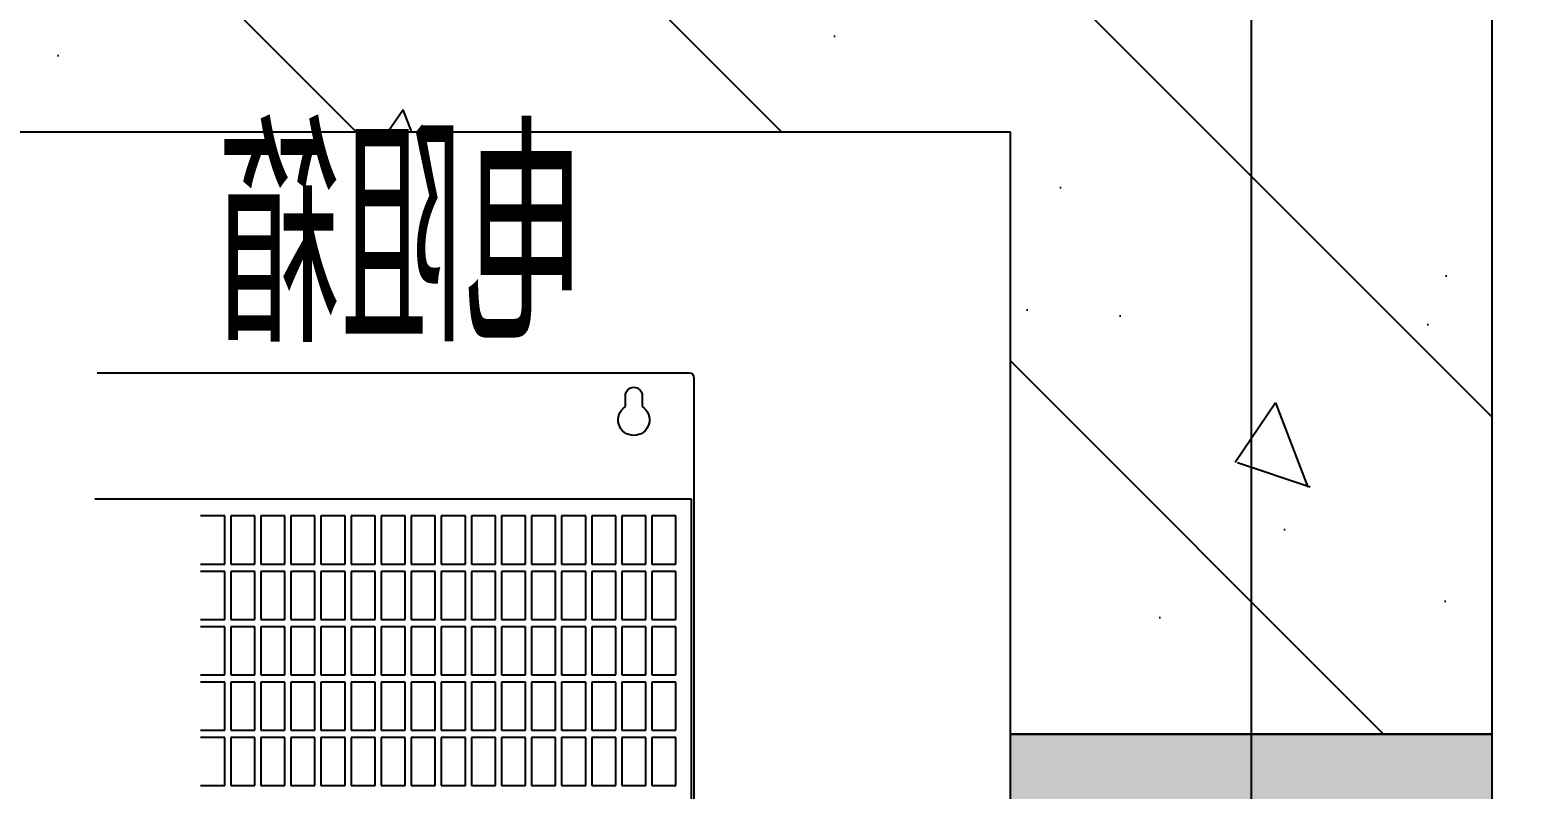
# Model space of a CAD drawing. Extents: x -678900 to 2378000, y 0 to 1840591.
# Drawn here: x -147821 to -147204, y 695598 to 695913 of the extents above; entities that cross this region are included whole.
import ezdxf
from ezdxf.enums import TextEntityAlignment as Align

# ---------------------------------------------------------------- set-up
doc = ezdxf.new("R2010")
doc.units = 0
doc.header["$LTSCALE"] = 1000
doc.header["$MEASUREMENT"] = 0
doc.linetypes.add('CENTER', pattern=[2, 1.25, -0.25, 0.25, -0.25])
doc.linetypes.add('DASH', pattern=[0.35, 0.25, -0.1])
doc.layers.get('0').update_dxf_attribs({"linetype": 'CONTINUOUS'})
for name, color, linetype in [('AD-AXIS-AXIS', 1, 'CENTER'), ('AE-ELEV-4', 251, 'CONTINUOUS'), ('AE-HDWR-COVR', 8, 'CONTINUOUS'), ('AE-STRU-HACH', 40, 'CONTINUOUS'), ('AE-WALL', 255, 'CONTINUOUS'), ('AE-WALL-HACH', 15, 'CONTINUOUS'), ('C-XREF-INT', 7, 'CONTINUOUS')]:
    doc.layers.add(name, color=color, linetype=linetype)
doc.styles.add('Text0.7_SimSun.ttf', font='', dxfattribs={"width": 0.7})
doc.styles.get('Text0.7_SimSun.ttf').set_extended_font_data('SimSun')

# ---------------------------------------------------------------- blocks, each defined once
blk = doc.blocks.new('DXMX_View_SectionJoint_DEFAULT_191026112959002186')
at = {"layer": 'AE-STRU-HACH'}
h = blk.add_hatch(dxfattribs=at)
h.set_pattern_fill('钢筋混凝土', color=40, scale=50, style=0)
h.set_pattern_definition([(315, (0, 0), (88.38835, 88.38835), []), (320, (0, 0), (-31.376, -358.63), [37.5, -412.5]), (265, (0, 0), (376.096, 69.3757), [30, -330]), (10.4514, (-2.6, -29.9), (344.72, -289.2547), [31.87, -350.571]), (316.1842, (100, -2e-14), (-82.7595, -533.6205), [56.25, -618.75]), (6.6356, (93.1, -44.47), (487.059, -467.331), [47.805, -525.856]), (261.1842, (100, -2e-14), (487.059, -467.331), [45, -495]), (291, (75, -50), (-201.3094, -298.4535), [37.5, -412.5]), (236, (75, -50), (362.575, -121.6577), [30, -330]), (341.4514, (58.22, -74.87), (161.265, -420.1113), [31.87, -350.571]), (307.5, (0, 0), (166.4469, -6.0799), [0, -326, 0, -335, 0, -331.25]), (277.5, (0, 0), (197.2059, -131.5348), [0, -191, 0, -318.5, 0, -126.25]), (237.5, (2e-14, 111.5), (-11.2774, -266.9112), [0, -125, 0, -390, 0, -517.5]), (227.5, (3e-14, 161.5), (50.0525, -291.593), [0, -162.5, 0, -259, 0, -367.5])])
h.paths.add_polyline_path([(-7900, 20044.975163), (-8900, 20044.975163), (-8900, 19764.975163), (-9100, 19764.975163), (-9100, 20044.975163), (-10300, 20044.975163), (-10300, 21164.975163), (-10100, 21164.975163), (-10100, 20164.975163), (-7900, 20164.975163), (-7900, 21164.975163), (-7700, 21164.975163), (-7700, 19914.975163), (-6800, 19914.975163), (-6800, 19814.975163), (-7700, 19814.975163), (-7700, 19415.025163), (-7900, 19415.025163)], flags=0)
h.paths.add_polyline_path([(-11400, 19964.975163), (-11200, 19964.975163), (-11200, 19464.975163), (-11400, 19464.975163)], flags=0)
h.paths.add_polyline_path([(-11400, 18464.975163), (-11200, 18464.975163), (-11200, 18364.975163), (-11400, 18364.975163)], flags=0)
h.paths.add_polyline_path([(-7900, 17114.975163), (-10100, 17114.975163), (-10100, 16864.975163), (-10300, 16864.975163), (-10300, 17264.975163), (-7700, 17264.975163), (-7700, 16864.975163), (-7900, 16864.975163)], flags=0)
h.paths.add_polyline_path([(-11400, 16265.025163), (-11200, 16265.025163), (-11200, 15664.975163), (-10100, 15664.975163), (-10100, 15264.975163), (-10300, 15264.975163), (-10300, 15544.975163), (-11200, 15544.975163), (-11200, 15064.975163), (-11400, 15064.975163)], flags=0)
h.paths.add_polyline_path([(-7900, 16264.975163), (-7700, 16264.975163), (-7700, 15664.975163), (-6700, 15664.975163), (-6700, 15544.975163), (-7700, 15544.975163), (-7700, 14964.975163), (-7900, 14964.975163)], flags=0)
at = {"layer": 'AE-WALL-HACH'}
h = blk.add_hatch(dxfattribs=at)
h.set_pattern_fill('加气混凝土', color=15, scale=50, style=0)
h.set_pattern_definition([(270, (-183, -177), (600, -300), [0, -600]), (270, (-264, 174), (600, -300), [0, -600]), (270, (-270, -21), (600, -300), [0, -600]), (270, (-93, -234), (600, -300), [0, -600]), (270, (-300, 15), (600, -300), [0, -600]), (270, (285, -294), (600, -300), [0, -600]), (270, (237, -111), (600, -300), [0, -600]), (270, (162, -207), (600, -300), [0, -600]), (270, (150, 282), (600, -300), [0, -600]), (270, (123, -12), (600, -300), [0, -600]), (270, (-30, 102), (600, -300), [0, -600]), (270, (-255, 96), (600, -300), [0, -600]), (270, (-279, -129), (600, -300), [0, -600]), (270, (-15, -294), (600, -300), [0, -600]), (270, (-108, 267), (600, -300), [0, -600]), (270, (-6, 216), (600, -300), [0, -600]), (270, (-48, -18), (600, -300), [0, -600]), (270, (-135, 66), (600, -300), [0, -600]), (270, (63, 114), (600, -300), [0, -600]), (270, (288, 39), (600, -300), [0, -600]), (270, (-234, 243), (600, -300), [0, -600]), (270, (165, -87), (600, -300), [0, -600]), (270, (174, 192), (600, -300), [0, -600]), (270, (252, 240), (600, -300), [0, -600]), (40.6013, (97.143, -257.143), (1800.00001, 1499.999983), [26.342, -11037.111]), (288.43495, (108.57, -214.29), (600, -1500), [27.105, -3767.628]), (0, (82.86, -214.3), (600, -300), [25.714, -1174.286]), (71.56505, (74.29, -240), (599.99996, 1500), [27.105, -3767.628]), (323.1301, (74.29, -240), (600, -300), [28.571, -2971.428]), (45, (-231.43, -262.86), (600, 300), [24.244, -1672.813]), (315, (-231.43, -228.57), (600, -300), [24.244, -1672.813]), (45, (-248.57, -245.71), (600, 300), [24.244, -1672.813]), (315, (-248.57, -245.71), (600, -300), [24.244, -1672.813]), (26.565, (171.43, 25.7), (1200, 5e-05), [31.944, -638.877]), (90, (200, 40), (600, 300), [34.286, -565.714]), (333.435, (171.43, 88.57), (1200, -3e-06), [31.944, -638.877]), (26.565, (142.86, 74.3), (1200, 5e-05), [31.944, -638.877]), (270, (142.86, 74.3), (600, -300), [34.286, -565.714]), (333.435, (142.86, 40), (1200, -3e-06), [31.944, -638.877]), (17.10273, (-31.429, -200), (3000.000005, 899.999966), [38.861, -16282.9025]), (53.97263, (5.714, -188.57), (4199.999995, 5699.99993), [38.861, -8122.02]), (90, (28.6, -157.14), (600, 300), [37.143, -562.857]), (306.02737, (5.714, -88.57), (4199.999955, -5699.99996), [38.861, -8122.02]), (341.56505, (-28.57, -77.14), (3000, -900), [36.14, -3758.593]), (17.10273, (-65.714, -88.571), (3000.000005, 899.999966), [38.861, -16282.9025]), (53.97263, (-88.57, -120), (4199.999995, 5699.99993), [38.861, -8122.02]), (270, (-88.6, -120), (600, -300), [37.143, -562.857]), (306.02737, (-88.57, -157.143), (4199.999955, -5699.99996), [38.861, -8122.02]), (341.56505, (-65.71, -188.57), (3000, -900), [36.14, -3758.593]), (60.2551, (248.57, -205.714), (600, 900), [23.035, -4814.32]), (0, (237.14, -185.7), (600, -300), [22.857, -1177.143]), (299.74488, (237.14, -185.714), (600, -900), [23.035, -4814.32]), (26.565, (-177.14, -65.7), (1200, 5e-05), [31.944, -638.877]), (78.69007, (-148.57, -51.43), (599.99998, 2700), [29.137, -6089.686]), (311.18593, (-162.857, 3e-14), (6599.999942, -7499.999955), [30.372, -12725.802]), (0, (-191.43, 4e-14), (600, -300), [28.571, -1171.428]), (48.81407, (-211.429, -22.857), (6600.000042, 7499.999867), [30.372, -12725.802]), (286.69924, (-211.429, -22.857), (2999.99997, -9899.999926), [29.829, -12498.538]), (330.9454, (-202.857, -51.43), (599.999995, -300), [29.416, -12325.34]), (19.9831, (74.286, 185.714), (4199.99999, 1500.000006), [33.442, -14012.1975]), (65.55605, (105.714, 197.143), (1799.999963, 3900.000015), [34.523, -14465.1315]), (294.44395, (105.714, 260), (1799.99999, -3900.000002), [34.523, -14465.1315]), (340.01689, (74.286, 271.429), (4199.99999, -1500.000005), [33.442, -14012.1975]), (19.9831, (42.857, 260), (4199.99999, 1500.000006), [33.442, -14012.1975]), (70.0169, (31.43, 228.57), (599.99997, 1500), [33.442, -6989.378]), (289.9831, (31.43, 228.57), (600, -1499.99999), [33.442, -6989.378]), (340.01689, (42.857, 197.143), (4199.99999, -1500.000005), [33.442, -14012.1975]), (32.00538, (20, -37.14), (599.99997, 300.00004), [26.954, -5633.434]), (288.43495, (34.29, 2.86), (600, -1500), [27.105, -3767.628]), (0, (8.57, 2.86), (600, -300), [25.714, -1174.286]), (71.56505, (-4e-15, -22.86), (599.99996, 1500), [27.105, -3767.628]), (324.46232, (-4e-15, -22.857), (2999.999996, -2099.999997), [24.578, -10298.211]), (26.565, (-125.7, 137.14), (1200, 5e-05), [31.944, -638.877]), (90, (-97.14, 151.4), (600, 300), [31.429, -568.571]), (329.03624, (-125.714, 200), (600, -300), [33.32, -6963.822]), (30.96376, (-154.286, 182.857), (599.99997, 300.00004), [33.32, -6963.822]), (270, (-154.3, 182.86), (600, -300), [31.429, -568.571]), (333.435, (-154.3, 151.43), (1200, -3e-06), [31.944, -638.877])])
h.paths.add_polyline_path([(-10300, 20044.975163), (-10100, 20044.975163), (-10100, 17264.975163), (-10300, 17264.975163)], flags=0)
h.paths.add_polyline_path([(-11400, 19464.975163), (-11200, 19464.975163), (-11200, 18464.975163), (-11400, 18464.975163)], flags=0)
h.paths.add_polyline_path([(-7900, 19415.025163), (-7900, 19414.975163)], flags=0)
h.paths.add_polyline_path([(-7900, 17315.025163), (-7700, 17315.025163), (-7700, 17264.975163), (-7900, 17264.975163)], flags=0)
h.paths.add_polyline_path([(-10300, 16864.975163), (-10100, 16864.975163), (-10100, 15664.975163), (-10300, 15664.975163)], flags=0)
h.paths.add_polyline_path([(-7900, 16864.975163), (-7700, 16864.975163), (-7700, 16264.975163), (-7900, 16264.975163)], flags=0)
h.paths.add_polyline_path([(-10300, 15264.975163), (-10100, 15264.975163), (-10100, 14464.975163), (-10300, 14464.975163)], flags=0)
at = {"layer": 'AE-STRU-HACH', "color": 7, "ltscale": 0.3, "flags": 128}
blk.add_lwpolyline([(-7900, 17114.975163), (-10100, 17114.975163), (-10100, 16864.975163), (-10300, 16864.975163), (-10300, 17264.975163), (-7700, 17264.975163), (-7700, 16864.975163), (-7900, 16864.975163), (-7900, 17114.975163)], close=True, dxfattribs=at)
at = {"layer": 'AE-WALL', "ltscale": 0.3, "flags": 128}
for points in [[(-7900, 17114.975163), (-10100, 17114.975163), (-10100, 16864.975163), (-10300, 16864.975163), (-10300, 17264.975163), (-7700, 17264.975163), (-7700, 16864.975163), (-7900, 16864.975163), (-7900, 17114.975163)], [(-7900, 16864.975163), (-7700, 16864.975163), (-7700, 16264.975163), (-7900, 16264.975163), (-7900, 16864.975163)]]:
    blk.add_lwpolyline(points, dxfattribs=at)
at = {"layer": 'AE-WALL-HACH', "color": 7, "ltscale": 0.3, "flags": 128}
blk.add_lwpolyline([(-7900, 16864.975163), (-7700, 16864.975163), (-7700, 16264.975163), (-7900, 16264.975163), (-7900, 16864.975163)], close=True, dxfattribs=at)
blk = doc.blocks.new('冲顶')
at = {"layer": 'AE-ELEV-4', "linetype": 'Continuous'}
for p, q in [((1333134.42, 858499.89), (1332888.42, 858499.89)), ((1332886.42, 858497.89), (1332886.42, 857951.89)), ((1332907.92, 858490.39), (1332907.92, 858485.87)), ((1332914.92, 858485.87), (1332914.92, 858490.39)), ((1332887.42, 857999.46), (1332887.42, 858447.46)), ((1332887.42, 858447.46), (1333135.42, 858447.46)), ((1332893.92, 858440.46), (1332903.92, 858440.46)), ((1332893.92, 858420.46), (1332893.92, 858440.46)), ((1332903.92, 858440.46), (1332903.92, 858420.46)), ((1332906.42, 858440.46), (1332916.42, 858440.46)), ((1332906.42, 858420.46), (1332906.42, 858440.46)), ((1332916.42, 858440.46), (1332916.42, 858420.46)), ((1332918.92, 858440.46), (1332928.92, 858440.46)), ((1332918.92, 858420.46), (1332918.92, 858440.46)), ((1332928.92, 858440.46), (1332928.92, 858420.46)), ((1332931.42, 858440.46), (1332941.42, 858440.46)), ((1332931.42, 858420.46), (1332931.42, 858440.46)), ((1332941.42, 858440.46), (1332941.42, 858420.46)), ((1332943.92, 858440.46), (1332953.92, 858440.46)), ((1332943.92, 858420.46), (1332943.92, 858440.46)), ((1332953.92, 858440.46), (1332953.92, 858420.46)), ((1332956.42, 858440.46), (1332966.42, 858440.46)), ((1332956.42, 858420.46), (1332956.42, 858440.46)), ((1332966.42, 858440.46), (1332966.42, 858420.46)), ((1332968.92, 858440.46), (1332978.92, 858440.46)), ((1332968.92, 858420.46), (1332968.92, 858440.46)), ((1332978.92, 858440.46), (1332978.92, 858420.46)), ((1332981.42, 858440.46), (1332991.42, 858440.46)), ((1332981.42, 858420.46), (1332981.42, 858440.46)), ((1332991.42, 858440.46), (1332991.42, 858420.46)), ((1332993.92, 858440.46), (1333003.92, 858440.46)), ((1332993.92, 858420.46), (1332993.92, 858440.46)), ((1333003.92, 858440.46), (1333003.92, 858420.46)), ((1333006.42, 858440.46), (1333016.42, 858440.46)), ((1333006.42, 858420.46), (1333006.42, 858440.46)), ((1333016.42, 858440.46), (1333016.42, 858420.46)), ((1333018.92, 858440.46), (1333028.92, 858440.46)), ((1333018.92, 858420.46), (1333018.92, 858440.46)), ((1333028.92, 858440.46), (1333028.92, 858420.46)), ((1333031.42, 858440.46), (1333041.42, 858440.46)), ((1333031.42, 858420.46), (1333031.42, 858440.46)), ((1333041.42, 858440.46), (1333041.42, 858420.46)), ((1333043.92, 858440.46), (1333053.92, 858440.46)), ((1333043.92, 858420.46), (1333043.92, 858440.46)), ((1333053.92, 858440.46), (1333053.92, 858420.46)), ((1333056.42, 858440.46), (1333066.42, 858440.46)), ((1333056.42, 858420.46), (1333056.42, 858440.46)), ((1333066.42, 858440.46), (1333066.42, 858420.46)), ((1333068.92, 858440.46), (1333078.92, 858440.46)), ((1333068.92, 858420.46), (1333068.92, 858440.46)), ((1333078.92, 858440.46), (1333078.92, 858420.46)), ((1333081.42, 858440.46), (1333091.42, 858440.46)), ((1333081.42, 858420.46), (1333081.42, 858440.46)), ((1332903.92, 858420.46), (1332893.92, 858420.46)), ((1332916.42, 858420.46), (1332906.42, 858420.46)), ((1332928.92, 858420.46), (1332918.92, 858420.46)), ((1332941.42, 858420.46), (1332931.42, 858420.46)), ((1332953.92, 858420.46), (1332943.92, 858420.46)), ((1332966.42, 858420.46), (1332956.42, 858420.46)), ((1332978.92, 858420.46), (1332968.92, 858420.46)), ((1332991.42, 858420.46), (1332981.42, 858420.46)), ((1333003.92, 858420.46), (1332993.92, 858420.46)), ((1333016.42, 858420.46), (1333006.42, 858420.46)), ((1333028.92, 858420.46), (1333018.92, 858420.46)), ((1333041.42, 858420.46), (1333031.42, 858420.46)), ((1333053.92, 858420.46), (1333043.92, 858420.46)), ((1333066.42, 858420.46), (1333056.42, 858420.46)), ((1333078.92, 858420.46), (1333068.92, 858420.46)), ((1333091.42, 858420.46), (1333081.42, 858420.46)), ((1332893.92, 858417.46), (1332903.92, 858417.46)), ((1332893.92, 858397.46), (1332893.92, 858417.46)), ((1332903.92, 858417.46), (1332903.92, 858397.46)), ((1332906.42, 858417.46), (1332916.42, 858417.46)), ((1332906.42, 858397.46), (1332906.42, 858417.46)), ((1332916.42, 858417.46), (1332916.42, 858397.46)), ((1332918.92, 858417.46), (1332928.92, 858417.46)), ((1332918.92, 858397.46), (1332918.92, 858417.46)), ((1332928.92, 858417.46), (1332928.92, 858397.46)), ((1332931.42, 858417.46), (1332941.42, 858417.46)), ((1332931.42, 858397.46), (1332931.42, 858417.46)), ((1332941.42, 858417.46), (1332941.42, 858397.46)), ((1332943.92, 858417.46), (1332953.92, 858417.46)), ((1332943.92, 858397.46), (1332943.92, 858417.46)), ((1332953.92, 858417.46), (1332953.92, 858397.46)), ((1332956.42, 858417.46), (1332966.42, 858417.46)), ((1332956.42, 858397.46), (1332956.42, 858417.46)), ((1332966.42, 858417.46), (1332966.42, 858397.46)), ((1332968.92, 858417.46), (1332978.92, 858417.46)), ((1332968.92, 858397.46), (1332968.92, 858417.46)), ((1332978.92, 858417.46), (1332978.92, 858397.46)), ((1332981.42, 858417.46), (1332991.42, 858417.46)), ((1332981.42, 858397.46), (1332981.42, 858417.46)), ((1332991.42, 858417.46), (1332991.42, 858397.46)), ((1332993.92, 858417.46), (1333003.92, 858417.46)), ((1332993.92, 858397.46), (1332993.92, 858417.46)), ((1333003.92, 858417.46), (1333003.92, 858397.46)), ((1333006.42, 858417.46), (1333016.42, 858417.46)), ((1333006.42, 858397.46), (1333006.42, 858417.46)), ((1333016.42, 858417.46), (1333016.42, 858397.46)), ((1333018.92, 858417.46), (1333028.92, 858417.46)), ((1333018.92, 858397.46), (1333018.92, 858417.46)), ((1333028.92, 858417.46), (1333028.92, 858397.46)), ((1333031.42, 858417.46), (1333041.42, 858417.46)), ((1333031.42, 858397.46), (1333031.42, 858417.46)), ((1333041.42, 858417.46), (1333041.42, 858397.46)), ((1333043.92, 858417.46), (1333053.92, 858417.46)), ((1333043.92, 858397.46), (1333043.92, 858417.46)), ((1333053.92, 858417.46), (1333053.92, 858397.46)), ((1333056.42, 858417.46), (1333066.42, 858417.46)), ((1333056.42, 858397.46), (1333056.42, 858417.46)), ((1333066.42, 858417.46), (1333066.42, 858397.46)), ((1333068.92, 858417.46), (1333078.92, 858417.46)), ((1333068.92, 858397.46), (1333068.92, 858417.46)), ((1333078.92, 858417.46), (1333078.92, 858397.46)), ((1333081.42, 858417.46), (1333091.42, 858417.46)), ((1333081.42, 858397.46), (1333081.42, 858417.46)), ((1332903.92, 858397.46), (1332893.92, 858397.46)), ((1332893.92, 858394.46), (1332903.92, 858394.46)), ((1332893.92, 858374.46), (1332893.92, 858394.46)), ((1332903.92, 858394.46), (1332903.92, 858374.46)), ((1332916.42, 858397.46), (1332906.42, 858397.46)), ((1332906.42, 858394.46), (1332916.42, 858394.46)), ((1332906.42, 858374.46), (1332906.42, 858394.46)), ((1332916.42, 858394.46), (1332916.42, 858374.46)), ((1332928.92, 858397.46), (1332918.92, 858397.46)), ((1332918.92, 858394.46), (1332928.92, 858394.46)), ((1332918.92, 858374.46), (1332918.92, 858394.46)), ((1332928.92, 858394.46), (1332928.92, 858374.46)), ((1332941.42, 858397.46), (1332931.42, 858397.46)), ((1332931.42, 858394.46), (1332941.42, 858394.46)), ((1332931.42, 858374.46), (1332931.42, 858394.46)), ((1332941.42, 858394.46), (1332941.42, 858374.46)), ((1332953.92, 858397.46), (1332943.92, 858397.46)), ((1332943.92, 858394.46), (1332953.92, 858394.46)), ((1332943.92, 858374.46), (1332943.92, 858394.46)), ((1332953.92, 858394.46), (1332953.92, 858374.46)), ((1332966.42, 858397.46), (1332956.42, 858397.46)), ((1332956.42, 858394.46), (1332966.42, 858394.46)), ((1332956.42, 858374.46), (1332956.42, 858394.46)), ((1332966.42, 858394.46), (1332966.42, 858374.46)), ((1332978.92, 858397.46), (1332968.92, 858397.46)), ((1332968.92, 858394.46), (1332978.92, 858394.46)), ((1332968.92, 858374.46), (1332968.92, 858394.46)), ((1332978.92, 858394.46), (1332978.92, 858374.46)), ((1332991.42, 858397.46), (1332981.42, 858397.46)), ((1332981.42, 858394.46), (1332991.42, 858394.46)), ((1332981.42, 858374.46), (1332981.42, 858394.46)), ((1332991.42, 858394.46), (1332991.42, 858374.46)), ((1333003.92, 858397.46), (1332993.92, 858397.46)), ((1332993.92, 858394.46), (1333003.92, 858394.46)), ((1332993.92, 858374.46), (1332993.92, 858394.46)), ((1333003.92, 858394.46), (1333003.92, 858374.46)), ((1333016.42, 858397.46), (1333006.42, 858397.46)), ((1333006.42, 858394.46), (1333016.42, 858394.46)), ((1333006.42, 858374.46), (1333006.42, 858394.46)), ((1333016.42, 858394.46), (1333016.42, 858374.46)), ((1333028.92, 858397.46), (1333018.92, 858397.46)), ((1333018.92, 858394.46), (1333028.92, 858394.46)), ((1333018.92, 858374.46), (1333018.92, 858394.46)), ((1333028.92, 858394.46), (1333028.92, 858374.46)), ((1333041.42, 858397.46), (1333031.42, 858397.46)), ((1333031.42, 858394.46), (1333041.42, 858394.46)), ((1333031.42, 858374.46), (1333031.42, 858394.46)), ((1333041.42, 858394.46), (1333041.42, 858374.46)), ((1333053.92, 858397.46), (1333043.92, 858397.46)), ((1333043.92, 858394.46), (1333053.92, 858394.46)), ((1333043.92, 858374.46), (1333043.92, 858394.46)), ((1333053.92, 858394.46), (1333053.92, 858374.46)), ((1333066.42, 858397.46), (1333056.42, 858397.46)), ((1333056.42, 858394.46), (1333066.42, 858394.46)), ((1333056.42, 858374.46), (1333056.42, 858394.46)), ((1333066.42, 858394.46), (1333066.42, 858374.46)), ((1333078.92, 858397.46), (1333068.92, 858397.46)), ((1333068.92, 858394.46), (1333078.92, 858394.46)), ((1333068.92, 858374.46), (1333068.92, 858394.46)), ((1333078.92, 858394.46), (1333078.92, 858374.46)), ((1333091.42, 858397.46), (1333081.42, 858397.46)), ((1333081.42, 858394.46), (1333091.42, 858394.46)), ((1333081.42, 858374.46), (1333081.42, 858394.46)), ((1332903.92, 858374.46), (1332893.92, 858374.46)), ((1332893.92, 858371.46), (1332903.92, 858371.46)), ((1332893.92, 858351.46), (1332893.92, 858371.46)), ((1332903.92, 858371.46), (1332903.92, 858351.46)), ((1332916.42, 858374.46), (1332906.42, 858374.46)), ((1332906.42, 858371.46), (1332916.42, 858371.46)), ((1332906.42, 858351.46), (1332906.42, 858371.46)), ((1332916.42, 858371.46), (1332916.42, 858351.46)), ((1332928.92, 858374.46), (1332918.92, 858374.46)), ((1332918.92, 858371.46), (1332928.92, 858371.46)), ((1332918.92, 858351.46), (1332918.92, 858371.46)), ((1332928.92, 858371.46), (1332928.92, 858351.46)), ((1332941.42, 858374.46), (1332931.42, 858374.46)), ((1332931.42, 858371.46), (1332941.42, 858371.46)), ((1332931.42, 858351.46), (1332931.42, 858371.46)), ((1332941.42, 858371.46), (1332941.42, 858351.46)), ((1332953.92, 858374.46), (1332943.92, 858374.46)), ((1332943.92, 858371.46), (1332953.92, 858371.46)), ((1332943.92, 858351.46), (1332943.92, 858371.46)), ((1332953.92, 858371.46), (1332953.92, 858351.46)), ((1332966.42, 858374.46), (1332956.42, 858374.46)), ((1332956.42, 858371.46), (1332966.42, 858371.46)), ((1332956.42, 858351.46), (1332956.42, 858371.46)), ((1332966.42, 858371.46), (1332966.42, 858351.46)), ((1332978.92, 858374.46), (1332968.92, 858374.46)), ((1332968.92, 858371.46), (1332978.92, 858371.46)), ((1332968.92, 858351.46), (1332968.92, 858371.46)), ((1332978.92, 858371.46), (1332978.92, 858351.46)), ((1332991.42, 858374.46), (1332981.42, 858374.46)), ((1332981.42, 858371.46), (1332991.42, 858371.46)), ((1332981.42, 858351.46), (1332981.42, 858371.46)), ((1332991.42, 858371.46), (1332991.42, 858351.46)), ((1333003.92, 858374.46), (1332993.92, 858374.46)), ((1332993.92, 858371.46), (1333003.92, 858371.46)), ((1332993.92, 858351.46), (1332993.92, 858371.46)), ((1333003.92, 858371.46), (1333003.92, 858351.46)), ((1333016.42, 858374.46), (1333006.42, 858374.46)), ((1333006.42, 858371.46), (1333016.42, 858371.46)), ((1333006.42, 858351.46), (1333006.42, 858371.46)), ((1333016.42, 858371.46), (1333016.42, 858351.46)), ((1333028.92, 858374.46), (1333018.92, 858374.46)), ((1333018.92, 858371.46), (1333028.92, 858371.46)), ((1333018.92, 858351.46), (1333018.92, 858371.46)), ((1333028.92, 858371.46), (1333028.92, 858351.46)), ((1333041.42, 858374.46), (1333031.42, 858374.46)), ((1333031.42, 858371.46), (1333041.42, 858371.46)), ((1333031.42, 858351.46), (1333031.42, 858371.46)), ((1333041.42, 858371.46), (1333041.42, 858351.46)), ((1333053.92, 858374.46), (1333043.92, 858374.46)), ((1333043.92, 858371.46), (1333053.92, 858371.46)), ((1333043.92, 858351.46), (1333043.92, 858371.46)), ((1333053.92, 858371.46), (1333053.92, 858351.46)), ((1333066.42, 858374.46), (1333056.42, 858374.46)), ((1333056.42, 858371.46), (1333066.42, 858371.46)), ((1333056.42, 858351.46), (1333056.42, 858371.46)), ((1333066.42, 858371.46), (1333066.42, 858351.46)), ((1333078.92, 858374.46), (1333068.92, 858374.46)), ((1333068.92, 858371.46), (1333078.92, 858371.46)), ((1333068.92, 858351.46), (1333068.92, 858371.46)), ((1333078.92, 858371.46), (1333078.92, 858351.46)), ((1333091.42, 858374.46), (1333081.42, 858374.46)), ((1333081.42, 858371.46), (1333091.42, 858371.46)), ((1333081.42, 858351.46), (1333081.42, 858371.46)), ((1332903.92, 858351.46), (1332893.92, 858351.46)), ((1332916.42, 858351.46), (1332906.42, 858351.46)), ((1332928.92, 858351.46), (1332918.92, 858351.46)), ((1332941.42, 858351.46), (1332931.42, 858351.46)), ((1332953.92, 858351.46), (1332943.92, 858351.46)), ((1332966.42, 858351.46), (1332956.42, 858351.46)), ((1332978.92, 858351.46), (1332968.92, 858351.46)), ((1332991.42, 858351.46), (1332981.42, 858351.46)), ((1333003.92, 858351.46), (1332993.92, 858351.46)), ((1333016.42, 858351.46), (1333006.42, 858351.46)), ((1333028.92, 858351.46), (1333018.92, 858351.46)), ((1333041.42, 858351.46), (1333031.42, 858351.46)), ((1333053.92, 858351.46), (1333043.92, 858351.46)), ((1333066.42, 858351.46), (1333056.42, 858351.46)), ((1333078.92, 858351.46), (1333068.92, 858351.46)), ((1333091.42, 858351.46), (1333081.42, 858351.46)), ((1332893.92, 858348.46), (1332903.92, 858348.46)), ((1332893.92, 858328.46), (1332893.92, 858348.46)), ((1332903.92, 858348.46), (1332903.92, 858328.46)), ((1332906.42, 858348.46), (1332916.42, 858348.46)), ((1332906.42, 858328.46), (1332906.42, 858348.46)), ((1332916.42, 858348.46), (1332916.42, 858328.46)), ((1332918.92, 858348.46), (1332928.92, 858348.46)), ((1332918.92, 858328.46), (1332918.92, 858348.46)), ((1332928.92, 858348.46), (1332928.92, 858328.46)), ((1332931.42, 858348.46), (1332941.42, 858348.46)), ((1332931.42, 858328.46), (1332931.42, 858348.46)), ((1332941.42, 858348.46), (1332941.42, 858328.46)), ((1332943.92, 858348.46), (1332953.92, 858348.46)), ((1332943.92, 858328.46), (1332943.92, 858348.46)), ((1332953.92, 858348.46), (1332953.92, 858328.46)), ((1332956.42, 858348.46), (1332966.42, 858348.46)), ((1332956.42, 858328.46), (1332956.42, 858348.46)), ((1332966.42, 858348.46), (1332966.42, 858328.46)), ((1332968.92, 858348.46), (1332978.92, 858348.46)), ((1332968.92, 858328.46), (1332968.92, 858348.46)), ((1332978.92, 858348.46), (1332978.92, 858328.46)), ((1332981.42, 858348.46), (1332991.42, 858348.46)), ((1332981.42, 858328.46), (1332981.42, 858348.46)), ((1332991.42, 858348.46), (1332991.42, 858328.46)), ((1332993.92, 858348.46), (1333003.92, 858348.46)), ((1332993.92, 858328.46), (1332993.92, 858348.46)), ((1333003.92, 858348.46), (1333003.92, 858328.46)), ((1333006.42, 858348.46), (1333016.42, 858348.46)), ((1333006.42, 858328.46), (1333006.42, 858348.46)), ((1333016.42, 858348.46), (1333016.42, 858328.46)), ((1333018.92, 858348.46), (1333028.92, 858348.46)), ((1333018.92, 858328.46), (1333018.92, 858348.46)), ((1333028.92, 858348.46), (1333028.92, 858328.46)), ((1333031.42, 858348.46), (1333041.42, 858348.46)), ((1333031.42, 858328.46), (1333031.42, 858348.46)), ((1333041.42, 858348.46), (1333041.42, 858328.46)), ((1333043.92, 858348.46), (1333053.92, 858348.46)), ((1333043.92, 858328.46), (1333043.92, 858348.46)), ((1333053.92, 858348.46), (1333053.92, 858328.46)), ((1333056.42, 858348.46), (1333066.42, 858348.46)), ((1333056.42, 858328.46), (1333056.42, 858348.46)), ((1333066.42, 858348.46), (1333066.42, 858328.46)), ((1333068.92, 858348.46), (1333078.92, 858348.46)), ((1333068.92, 858328.46), (1333068.92, 858348.46)), ((1333078.92, 858348.46), (1333078.92, 858328.46)), ((1333081.42, 858348.46), (1333091.42, 858348.46)), ((1333081.42, 858328.46), (1333081.42, 858348.46)), ((1332903.92, 858328.46), (1332893.92, 858328.46)), ((1332916.42, 858328.46), (1332906.42, 858328.46)), ((1332928.92, 858328.46), (1332918.92, 858328.46)), ((1332941.42, 858328.46), (1332931.42, 858328.46)), ((1332953.92, 858328.46), (1332943.92, 858328.46)), ((1332966.42, 858328.46), (1332956.42, 858328.46)), ((1332978.92, 858328.46), (1332968.92, 858328.46)), ((1332991.42, 858328.46), (1332981.42, 858328.46)), ((1333003.92, 858328.46), (1332993.92, 858328.46)), ((1333016.42, 858328.46), (1333006.42, 858328.46)), ((1333028.92, 858328.46), (1333018.92, 858328.46)), ((1333041.42, 858328.46), (1333031.42, 858328.46)), ((1333053.92, 858328.46), (1333043.92, 858328.46)), ((1333066.42, 858328.46), (1333056.42, 858328.46)), ((1333078.92, 858328.46), (1333068.92, 858328.46)), ((1333091.42, 858328.46), (1333081.42, 858328.46))]:
    blk.add_line(p, q, dxfattribs=at)
for centre, radius, start, end in [((1332888.42, 858497.89), 2, 90, 180), ((1332911.42, 858490.39), 3.5, 90, 180), ((1332911.42, 858490.39), 3.5, 0, 90), ((1332911.42, 858480.39), 6.5, 122.57897, 270), ((1332911.42, 858480.39), 6.5, 270, 57.42103)]:
    blk.add_arc(centre, radius, start, end, dxfattribs=at)
at = {"layer": 'AE-ELEV-4', "style": 'Text0.7_SimSun.ttf', "width": 0.5}
blk.add_text('电阻箱', height=75, dxfattribs=at).set_placement((1333007.56, 858558.46), align=Align.MIDDLE_CENTER)
blk = doc.blocks.new('电梯标高')
at = {"layer": 'AD-AXIS-AXIS'}
blk.add_lwpolyline([(5738.52, 19240), (5738.52, -2356.87)], dxfattribs=at)
at = {"layer": 'AE-HDWR-COVR', "linetype": 'DASH', "xscale": -1}
blk.add_blockref('冲顶', (1338393.44, -843409.89), dxfattribs=at)

msp = doc.modelspace()

# ---------------------------------------------------------------- block references
msp.add_blockref('DXMX_View_SectionJoint_DEFAULT_191026112959002186', (-139513.97, 678755.81))

# ---------------------------------------------------------------- next in the draw order: block references
at = {"layer": 'C-XREF-INT'}
msp.add_blockref('电梯标高', (-153052.49, 680680.78), dxfattribs=at)

doc.saveas('drawing.dxf')
